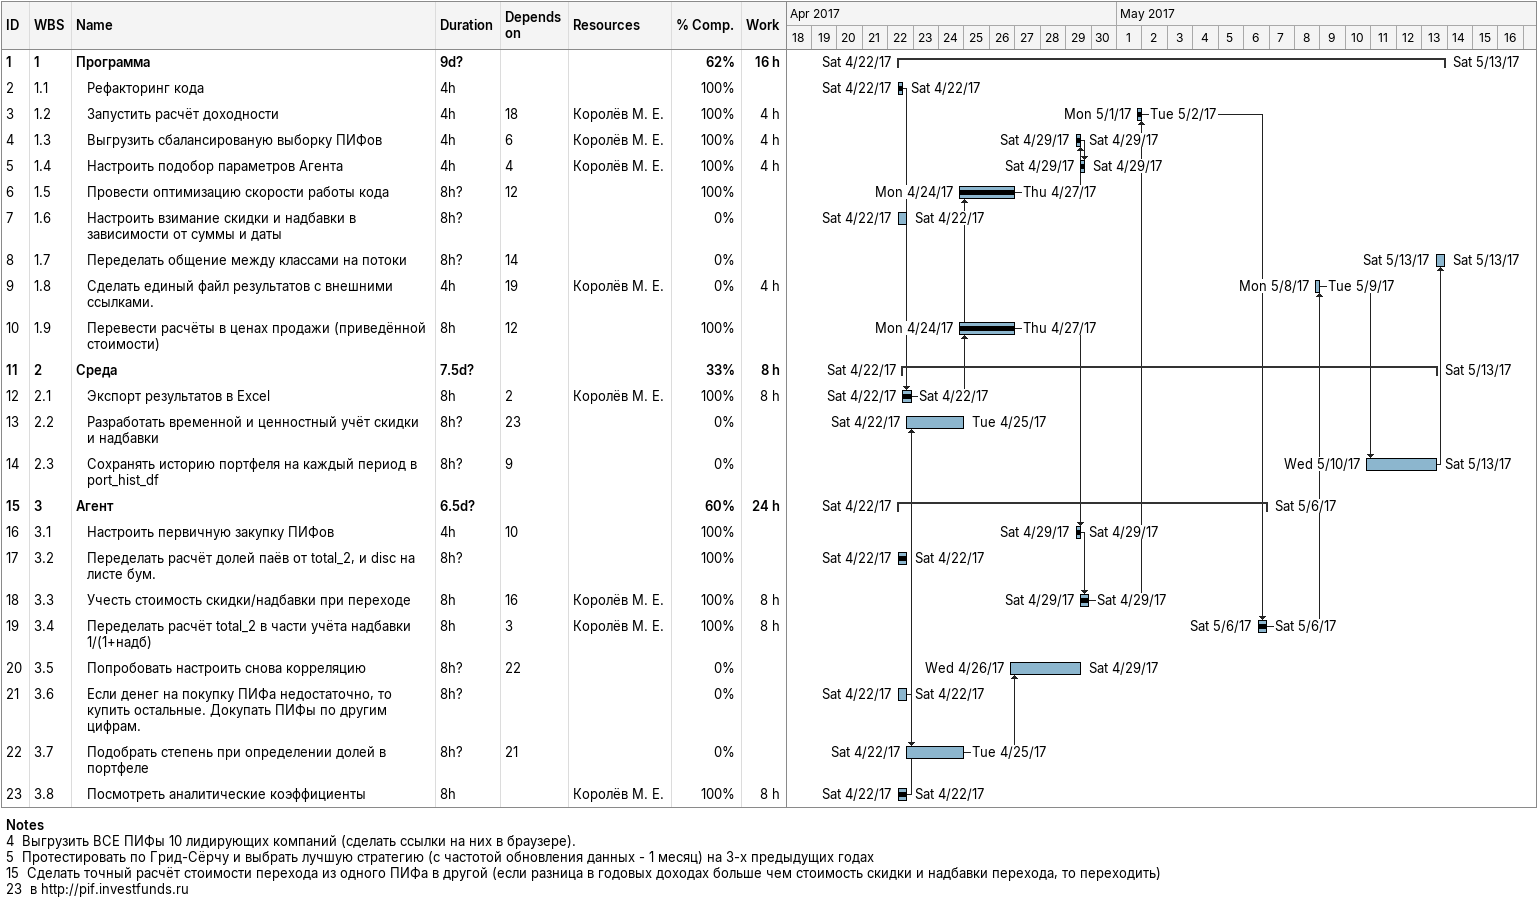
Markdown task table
| ID | WBS | Task | Duration | Start | Finish | Predecessors | Resources | % complete | Work (h) |
|---|---|---|---|---|---|---|---|---|---|
| 1 | 1 | **Программа** | 9d? | 2017-04-22 | 2017-05-13 |  |  | 62 | 16 |
| 2 | 1.1 | Рефакторинг кода | 4h | 2017-04-22 | 2017-04-22 |  |  | 100 |  |
| 3 | 1.2 | Запустить расчёт доходности | 4h | 2017-05-01 | 2017-05-02 | 18 | Королёв М. Е. | 100 | 4 |
| 4 | 1.3 | Выгрузить сбалансированую выборку ПИФов | 4h | 2017-04-29 | 2017-04-29 | 6 | Королёв М. Е. | 100 | 4 |
| 5 | 1.4 | Настроить подобор параметров Агента | 4h | 2017-04-29 | 2017-04-29 | 4 | Королёв М. Е. | 100 | 4 |
| 6 | 1.5 | Провести оптимизацию скорости работы кода | 8h? | 2017-04-24 | 2017-04-27 | 12 |  | 100 |  |
| 7 | 1.6 | Настроить взимание скидки и надбавки в зависимости от суммы и даты | 8h? | 2017-04-22 | 2017-04-22 |  |  | 0 |  |
| 8 | 1.7 | Переделать общение между классами на потоки | 8h? | 2017-05-13 | 2017-05-13 | 14 |  | 0 |  |
| 9 | 1.8 | Сделать единый файл результатов с внешними ссылками. | 4h | 2017-05-08 | 2017-05-09 | 19 | Королёв М. Е. | 0 | 4 |
| 10 | 1.9 | Перевести расчёты в ценах продажи (приведённой стоимости) | 8h | 2017-04-24 | 2017-04-27 | 12 |  | 100 |  |
| 11 | 2 | **Среда** | 7.5d? | 2017-04-22 | 2017-05-13 |  |  | 33 | 8 |
| 12 | 2.1 | Экспорт результатов в Excel | 8h | 2017-04-22 | 2017-04-22 | 2 | Королёв М. Е. | 100 | 8 |
| 13 | 2.2 | Разработать временной и ценностный учёт скидки и надбавки | 8h? | 2017-04-22 | 2017-04-25 | 23 |  | 0 |  |
| 14 | 2.3 | Сохранять историю портфеля на каждый период в port_hist_df | 8h? | 2017-05-10 | 2017-05-13 | 9 |  | 0 |  |
| 15 | 3 | **Агент** | 6.5d? | 2017-04-22 | 2017-05-06 |  |  | 60 | 24 |
| 16 | 3.1 | Настроить первичную закупку ПИФов | 4h | 2017-04-29 | 2017-04-29 | 10 |  | 100 |  |
| 17 | 3.2 | Переделать расчёт долей паёв от total_2, и disc на листе бум. | 8h? | 2017-04-22 | 2017-04-22 |  |  | 100 |  |
| 18 | 3.3 | Учесть стоимость скидки/надбавки при переходе | 8h | 2017-04-29 | 2017-04-29 | 16 | Королёв М. Е. | 100 | 8 |
| 19 | 3.4 | Переделать расчёт total_2 в части учёта надбавки 1/(1+надб) | 8h | 2017-05-06 | 2017-05-06 | 3 | Королёв М. Е. | 100 | 8 |
| 20 | 3.5 | Попробовать настроить снова корреляцию | 8h? | 2017-04-26 | 2017-04-29 | 22 |  | 0 |  |
| 21 | 3.6 | Если денег на покупку ПИФа недостаточно, то купить остальные. Докупать ПИФы по другим цифрам. | 8h? | 2017-04-22 | 2017-04-22 |  |  | 0 |  |
| 22 | 3.7 | Подобрать степень при определении долей в портфеле | 8h? | 2017-04-22 | 2017-04-25 | 21 |  | 0 |  |
| 23 | 3.8 | Посмотреть аналитические коэффициенты | 8h | 2017-04-22 | 2017-04-22 |  | Королёв М. Е. | 100 | 8 |

Notes
- 4: Выгрузить ВСЕ ПИФы 10 лидирующих компаний (сделать ссылки на них в браузере).
- 5: Протестировать по Грид-Сёрчу и выбрать лучшую стратегию (с частотой обновления данных - 1 месяц) на 3-х предыдущих годах
- 15: Сделать точный расчёт стоимости перехода из одного ПИФа в другой (если разница в годовых доходах больше чем стоимость скидки и надбавки перехода, то переходить)
- 23: в http://pif.investfunds.ru
